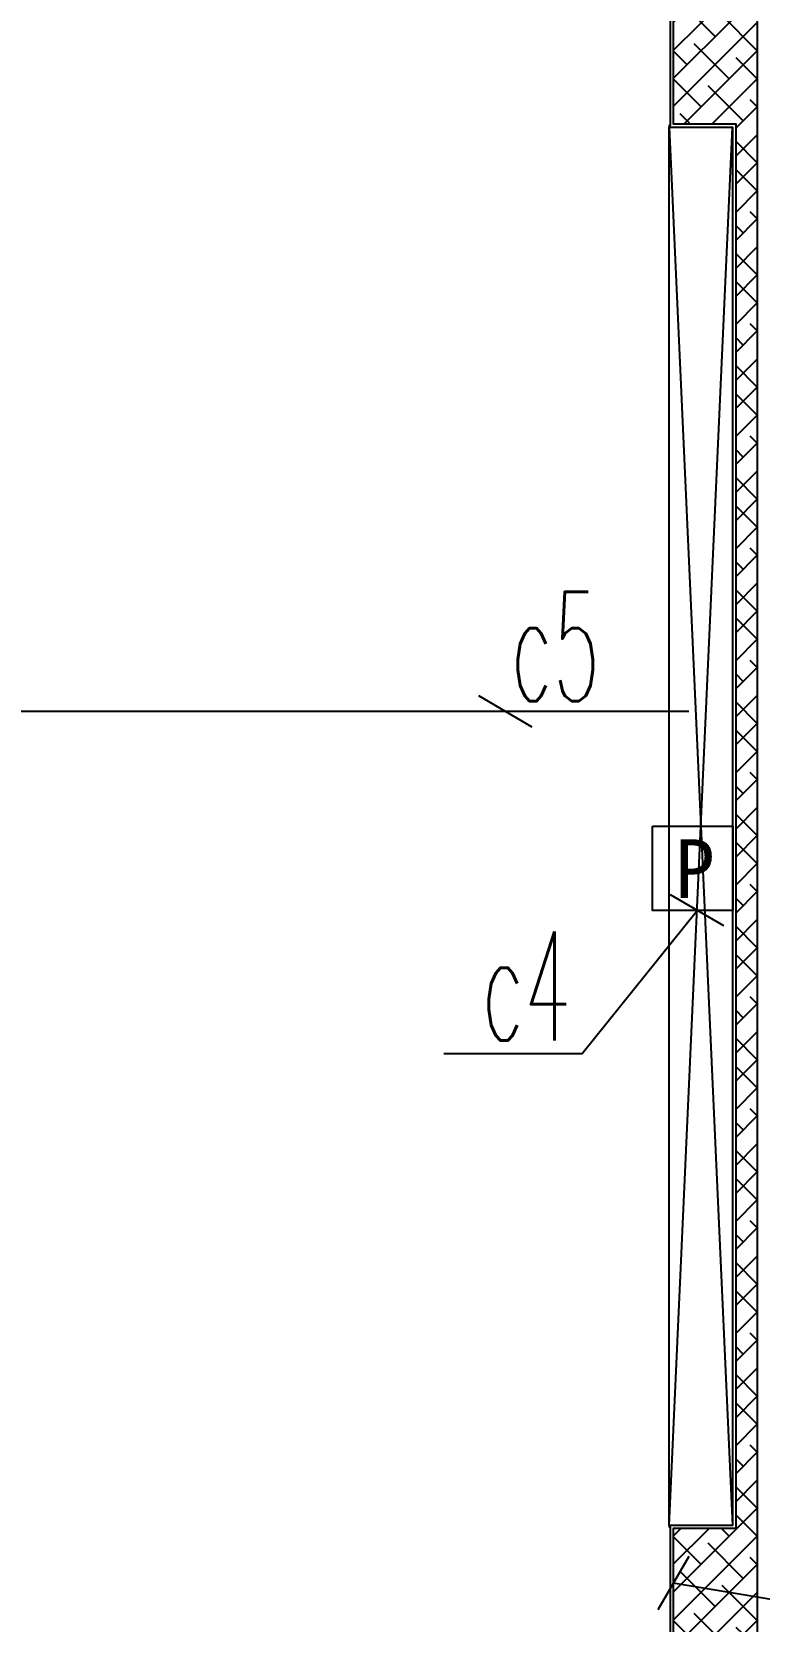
# Model space of a CAD drawing. Extents: x -284868 to 304789, y -137694 to 137894.
# Drawn here: x 64446 to 66775, y -92335 to -87243 of the extents above; entities that cross this region are included whole.
import ezdxf

# ---------------------------------------------------------------- set-up
doc = ezdxf.new("R2010")
doc.units = 0
doc.layers.get('0').update_dxf_attribs({"linetype": 'CONTINUOUS'})
for name, color, linetype in [('0-墙', 4, 'CONTINUOUS'), ('EM-插座', 240, 'CONTINUOUS'), ('P-完成面', 42, 'CONTINUOUS'), ('TEXT_照明_回路标注', 41, 'CONTINUOUS'), ('WIRE-照明', 130, 'CONTINUOUS')]:
    doc.layers.add(name, color=color, linetype=linetype)
doc.styles.add('HZ_e', font='simplex.shx', dxfattribs={"width": 0.8, "bigfont": 'hztxt.shx'})
doc.styles.add('宋体', font='')
doc.styles.get('宋体').set_extended_font_data('SimSun')

# ---------------------------------------------------------------- blocks, each defined once
blk = doc.blocks.new('A$C55573B10')
at = {"ltscale": 5}
blk.add_lwpolyline([(0, 1.152), (1.097, 1.152), (1.097, 0), (0, 0)], close=True, dxfattribs=at)
at = {"style": '宋体'}
blk.add_text('P', height=0.804, dxfattribs=at).set_placement((0.305, 0.169))

msp = doc.modelspace()

# ---------------------------------------------------------------- hatches: boundary and pattern name
at = {"layer": 'P-完成面', "ltscale": 3}
h = msp.add_hatch(dxfattribs=at)
h.set_pattern_fill('ANSI38', color=250, scale=20)
h.set_pattern_definition([(45, (-356380.61, 278012.77), (-44.9012806, 44.9012806), []), (135, (-356380.61, 278012.77), (-134.703842, 44.9012806), [158.75, -95.25])])
h.paths.add_polyline_path([(66770.2, -84598.5), (65640.2, -84598.5, 1), (65640.2, -84678.5), (65800.2, -84678.5), (65800.2, -84748.5), (65990.2, -84748.5, -0.414214), (66120.2, -84878.5), (66120.2, -85798.5, -0.414214), (65990.2, -85928.5), (65800.2, -85928.5), (65800.2, -85998.5), (65640.2, -85998.5, 1), (65640.2, -86078.5), (66240.2, -86078.5, -0.414214), (66750.2, -86588.5), (66750.2, -87198.5), (66679.7, -87198.5, 0.447214), (66590.2, -87098.5, 0.414214), (66500.2, -87188.5), (66500.2, -87538.5), (66700.2, -87538.5), (66700.2, -92038.5), (66500.2, -92038.5), (66500.2, -92388.5, 0.414214), (66590.2, -92478.5, 0.447214), (66679.7, -92378.5), (66770.2, -92378.5)])

# ---------------------------------------------------------------- linework, layer by layer
at = {"layer": '0-墙', "ltscale": 3}
msp.add_lwpolyline([(66970.2, -95158.5), (66970.2, -95438.5), (66770.2, -95438.5), (66770.2, -75288.5), (67220.2, -75288.5), (67220.2, -75488.5), (66970.2, -75488.5), (66970.2, -95008.5), (67040.2, -95008.5), (67040.2, -95158.5), (66970.2, -95158.5)], dxfattribs=at)
at = {"layer": 'P-完成面', "color": 6, "ltscale": 3}
for p, q in [((66487.2, -92028.5), (66690.2, -87548.5)), ((66487.2, -87548.5), (66690.2, -92028.5))]:
    msp.add_line(p, q, dxfattribs=at)
at = {"layer": 'P-完成面', "color": 251, "ltscale": 3}
msp.add_lwpolyline([(66770.2, -84598.5), (65640.2, -84598.5, 1), (65640.2, -84678.5), (65800.2, -84678.5), (65800.2, -84748.5), (65990.2, -84748.5, -0.414214), (66120.2, -84878.5), (66120.2, -85798.5, -0.414214), (65990.2, -85928.5), (65800.2, -85928.5), (65800.2, -85998.5), (65640.2, -85998.5, 1), (65640.2, -86078.5), (66240.2, -86078.5, -0.414214), (66750.2, -86588.5), (66750.2, -87198.5), (66679.7, -87198.5, 0.447214), (66590.2, -87098.5, 0.414214), (66500.2, -87188.5), (66500.2, -87538.5), (66700.2, -87538.5), (66700.2, -92038.5), (66500.2, -92038.5), (66500.2, -92388.5, 0.414214)], format="xyb", dxfattribs=at)
at = {"layer": 'P-完成面', "ltscale": 3}
msp.add_lwpolyline([(66490.2, -87188.5), (66490.2, -87543.5), (66487.2, -87543.5), (66487.2, -87548.5), (66690.2, -87548.5), (66690.2, -92028.5), (66487.2, -92028.5), (66487.2, -92033.5), (66490.2, -92033.5), (66490.2, -92388.5, 0.414214)], format="xyb", dxfattribs=at)
at = {"layer": 'P-完成面', "color": 6, "ltscale": 3}
msp.add_lwpolyline([(66487.2, -92028.5), (66487.2, -87548.5)], dxfattribs=at)
at = {"layer": 'TEXT_照明_回路标注'}
for p, q in [((66048.4, -89471.3), (65877.1, -89371.3)), ((66662.1, -90108.1), (66490.9, -90008.1)), ((66550.2, -92127.9), (66450.2, -92299.1))]:
    msp.add_line(p, q, dxfattribs=at)
for points in [[(65765.1, -90516.3), (66208.4, -90516.3), (66576.5, -90058.1)], [(68878.7, -92329), (67191.9, -92329), (66500.2, -92213.5)]]:
    msp.add_lwpolyline(points, dxfattribs=at)
at = {"layer": 'WIRE-照明'}
msp.add_lwpolyline([(66549.6, -89421.3), (62425.1, -89421.3), (62330, -89653.7)], dxfattribs=at)

# ---------------------------------------------------------------- block references
at = {"layer": 'EM-插座', "ltscale": 5, "xscale": 234.0720193454588, "yscale": 234.0720193454588, "zscale": 234.0720193454588}
msp.add_blockref('A$C55573B10', (66433.5, -90058.1), dxfattribs=at)

# ---------------------------------------------------------------- texts
at = {"layer": 'TEXT_照明_回路标注', "style": 'HZ_e', "width": 0.5}
for s, p in [('c5', (65979.9, -89387.7, 0.1)), ('c4', (65887.2, -90475.5, 0.1))]:
    msp.add_text(s, height=350, dxfattribs=at).set_placement(p)

doc.saveas('drawing.dxf')
